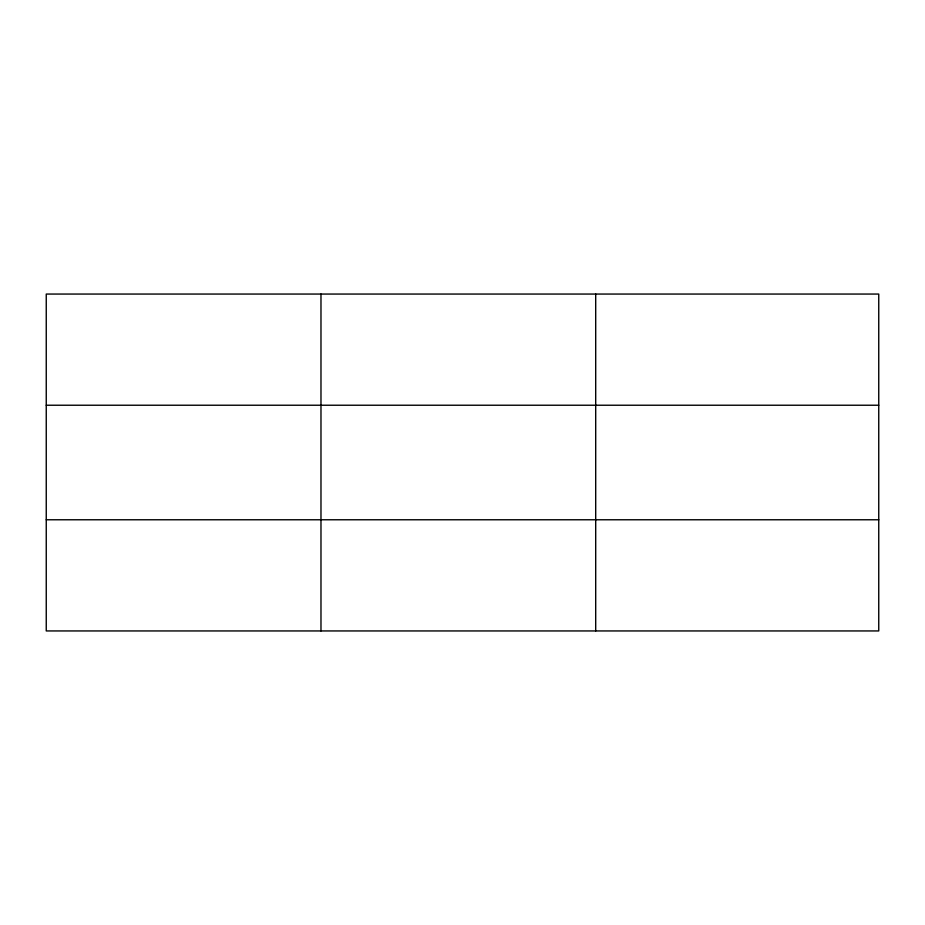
<?xml version="1.0" encoding="UTF-8"?>
<svg xmlns="http://www.w3.org/2000/svg" width="925" height="925" viewBox="0 0 925 925"><rect width="100%" height="100%" fill="white"/><g stroke="black" fill="none" stroke-linecap="round" stroke-linejoin="round"><path stroke-width="1.39" d="M320.975 294.058L320.975 630.942M595.7 294.058L595.7 630.942M878.75 519.769L878.75 630.942L46.25 630.942L46.25 294.058L878.75 294.058L878.75 519.769L46.25 519.769M46.25 405.231L878.75 405.231"/></g></svg>
